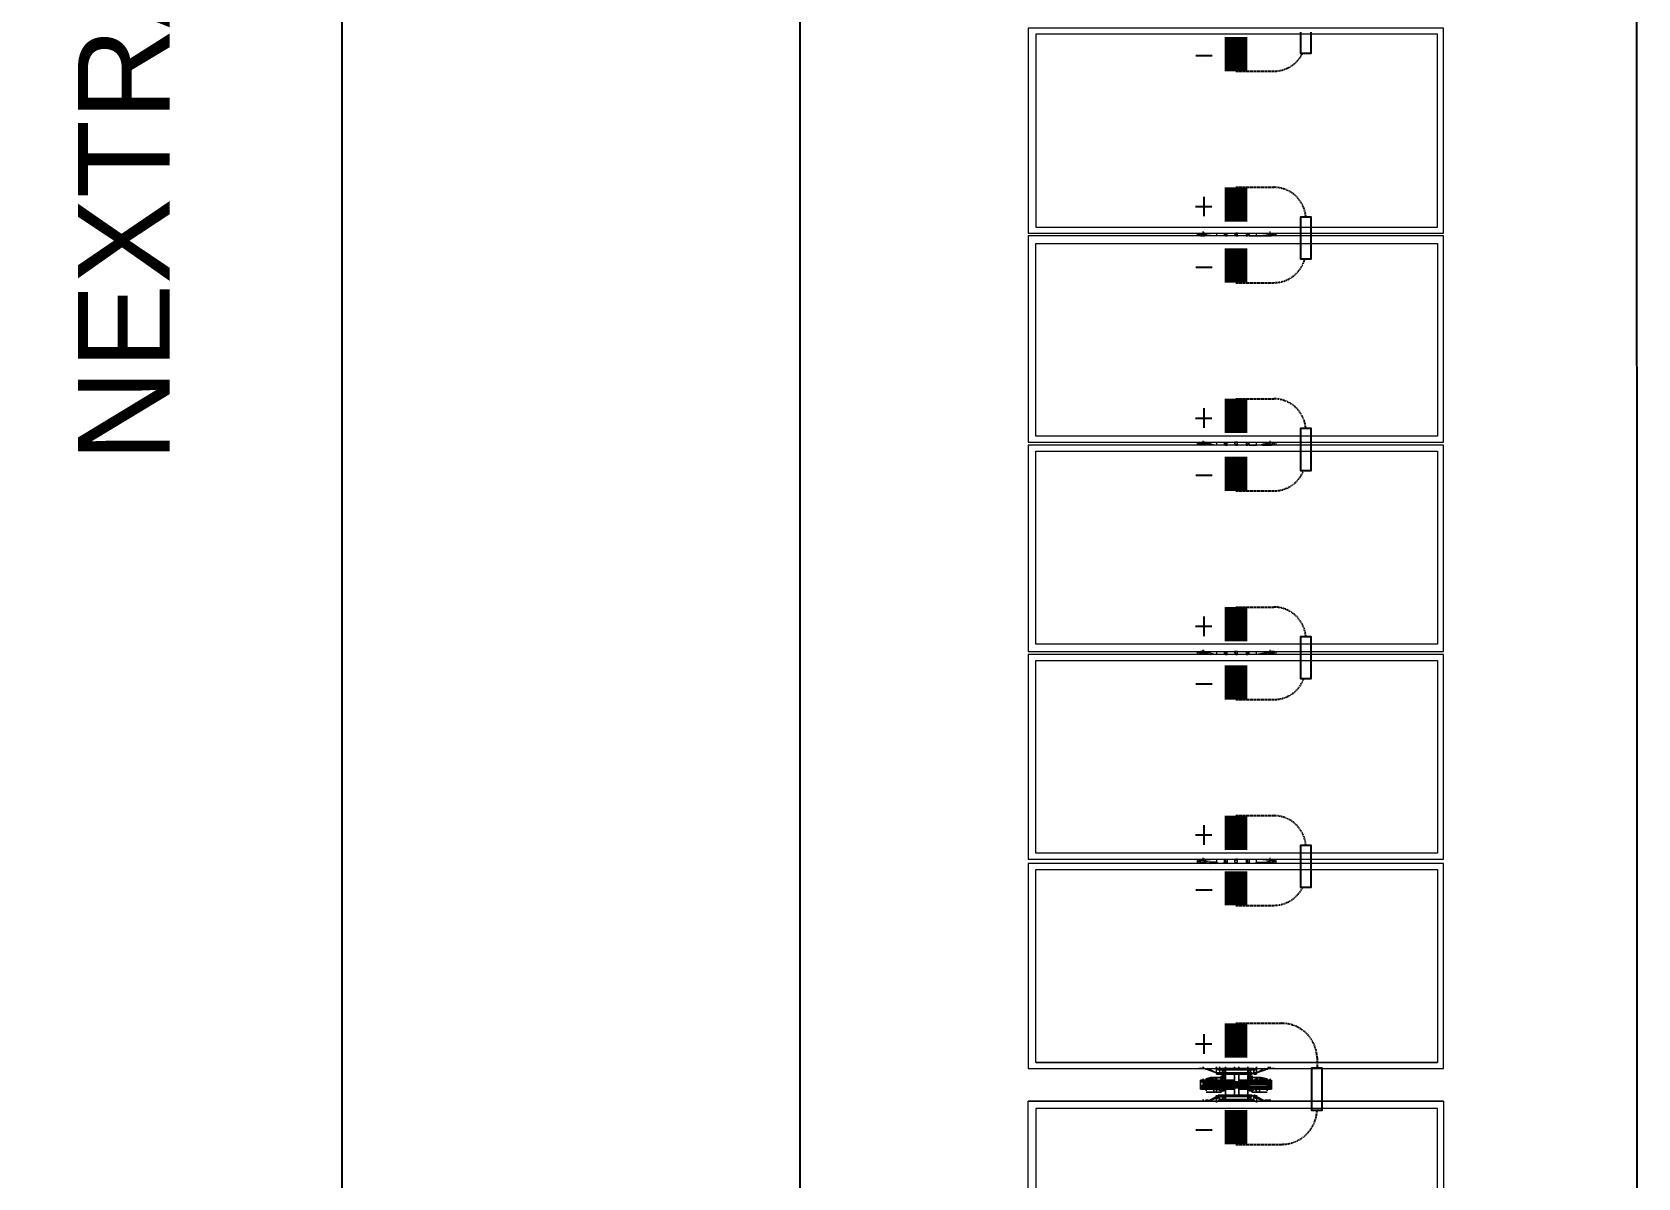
# Model space of a CAD drawing. Header units: feet. Extents: x -13743 to 68376, y -48 to 67763.
# Drawn here: x 2210.7 to 2560.8, y 64699.9 to 64949.6 of the extents above; entities that cross this region are included whole.
import ezdxf
from ezdxf.lldxf.tags import DXFTag

# ---------------------------------------------------------------- set-up
doc = ezdxf.new("R2010")
doc.units = ezdxf.units.FT
doc.header["$MEASUREMENT"] = 0
doc.linetypes.add('HIDDEN', pattern=[0.375, 0.25, -0.125])
for name, color, linetype in [('E-DC HARNESS-POS', 10, 'DC HARNESS CABLE'), ('E-HARN-COMP', 8, 'Continuous'), ('E-TRNK-CABL-NEG', 6, 'HIDDEN'), ('E-TRUNK-CABLE-POS', 6, 'HIDDEN'), ('G-ANNO-TEXT', 1, 'Continuous'), ('Polarity-Text', 7, 'Continuous')]:
    doc.layers.add(name, color=color, linetype=linetype)
doc.styles.add('NEI-A', font='arial.ttf')
doc.styles.get("Standard").update_dxf_attribs({"font": 'arial.ttf'})
tags = doc.linetypes.add('DC HARNESS CABLE', pattern='A,0.5,-0.2,["DH",Standard,S=0.1,R=0,X=-0.1,Y=-0.05],-0.2', length=0.9).pattern_tags.tags
tags[6] = DXFTag(74, 10)

# ---------------------------------------------------------------- blocks, each defined once
blk = doc.blocks.new('A$Cc93f9aa1')
at = {"lineweight": 5}
for points in [[(4.0732, 0), (3.8415, 0), (3.8415, 0.4666), (4.0732, 0.4666)], [(4.0648, 0.0067), (4.0648, 0.4583), (3.8482, 0.4583), (3.8482, 0.0067)], [(4.1098, 0), (4.3398, 0), (4.3398, 0.4666), (4.1098, 0.4666)], [(4.1165, 0.4583), (4.3332, 0.4583), (4.3332, 0.0067), (4.1165, 0.0067)], [(4.5748, 0.4666), (4.3448, 0.4666), (4.3448, 0), (4.5748, 0)], [(4.3515, 0.4583), (4.5681, 0.4583), (4.5681, 0.0067), (4.3515, 0.0067)], [(4.8098, 0.4666), (4.5781, 0.4666), (4.5781, 0), (4.8098, 0)], [(4.5865, 0.4583), (4.8031, 0.4583), (4.8031, 0.0067), (4.5865, 0.0067)], [(4.8131, 0), (5.0448, 0), (5.0448, 0.4666), (4.8131, 0.4666)], [(4.8198, 0.4583), (5.0365, 0.4583), (5.0365, 0.0067), (4.8198, 0.0067)], [(5.0481, 0), (5.2781, 0), (5.2781, 0.4666), (5.0481, 0.4666)], [(5.2715, 0.0067), (5.2715, 0.4583), (5.0548, 0.4583), (5.0548, 0.0067)], [(4.0732, 0.2667), (4.0732, 0.27), (4.0732, 0.275), (4.0732, 0.27)], [(4.0948, 0.2683), (4.0965, 0.2683), (4.0948, 0.2683), (4.0932, 0.2683), (4.0932, 0.27), (4.0948, 0.27), (4.0965, 0.27), (4.0948, 0.27), (4.0948, 0.2683), (4.0932, 0.2683), (4.0915, 0.2683), (4.0898, 0.2683), (4.0898, 0.27), (4.0882, 0.27), (4.0865, 0.27), (4.0882, 0.27), (4.0898, 0.27), (4.0898, 0.2683), (4.0915, 0.2683), (4.0915, 0.2667), (4.0915, 0.2467), (4.0898, 0.2467), (4.0898, 0.2183), (4.0882, 0.2183), (4.0882, 0.2467), (4.0882, 0.2183), (4.0898, 0.2183), (4.0898, 0.2467), (4.0915, 0.2467), (4.0915, 0.2667), (4.0898, 0.2667), (4.0915, 0.2667), (4.0915, 0.2683), (4.0898, 0.2683), (4.0882, 0.2683), (4.0882, 0.27), (4.0865, 0.27), (4.0865, 0.2733), (4.0865, 0.2717), (4.0882, 0.27), (4.0865, 0.27), (4.0882, 0.27), (4.0898, 0.27), (4.0915, 0.27), (4.0898, 0.27), (4.0882, 0.27), (4.0865, 0.2717), (4.0882, 0.2717), (4.0865, 0.2717), (4.0882, 0.2717), (4.0898, 0.2717), (4.0915, 0.2717), (4.0898, 0.2717), (4.0882, 0.2717), (4.0865, 0.2717), (4.0865, 0.2733), (4.0865, 0.27), (4.0882, 0.27), (4.0882, 0.2683), (4.0898, 0.2683), (4.0915, 0.2683), (4.0932, 0.2683), (4.0948, 0.2683), (4.0948, 0.27), (4.0932, 0.27), (4.0948, 0.2717), (4.0965, 0.2717), (4.0948, 0.2717), (4.0948, 0.2733), (4.0965, 0.2733), (4.0948, 0.2733), (4.0948, 0.2717), (4.0932, 0.27), (4.0948, 0.27), (4.0932, 0.27), (4.0915, 0.27), (4.0898, 0.27), (4.0915, 0.27), (4.0932, 0.27), (4.0948, 0.27), (4.0965, 0.27), (4.0965, 0.2733), (4.0948, 0.2733), (4.0898, 0.2733), (4.0865, 0.2733), (4.0882, 0.2733), (4.0865, 0.2733), (4.0898, 0.2733), (4.0948, 0.2733), (4.0965, 0.2733), (4.0965, 0.27), (4.0982, 0.27), (4.0965, 0.27), (4.0948, 0.27), (4.0932, 0.27), (4.0948, 0.27), (4.0965, 0.27), (4.0965, 0.2617), (4.0948, 0.2617), (4.0965, 0.2617), (4.0965, 0.2383), (4.0948, 0.2383), (4.0965, 0.2383), (4.0965, 0.2367), (4.0948, 0.235), (4.0965, 0.235), (4.0948, 0.235), (4.1032, 0.235), (4.1048, 0.235), (4.1032, 0.235), (4.1032, 0.23), (4.1032, 0.235), (4.0948, 0.235), (4.0965, 0.235), (4.0948, 0.235), (4.0965, 0.2367), (4.0965, 0.2383), (4.0965, 0.2617), (4.0965, 0.27), (4.0948, 0.27), (4.0965, 0.27), (4.0948, 0.27), (4.0932, 0.27), (4.0932, 0.2683)], [(4.0965, 0.2717), (4.0948, 0.2717)], [(4.1098, 0.27), (4.1098, 0.2683), (4.1082, 0.2667), (4.1098, 0.2683), (4.1098, 0.27), (4.1098, 0.275)], [(4.5781, 0.2733), (4.5765, 0.2733), (4.5765, 0.275), (4.5781, 0.275)], [(4.0748, 0.2517), (4.0748, 0.25), (4.0732, 0.25), (4.0732, 0.2517), (4.0748, 0.2517), (4.0732, 0.2533), (4.0732, 0.255), (4.0765, 0.255), (4.0782, 0.255), (4.0732, 0.265), (4.0782, 0.255), (4.0765, 0.255), (4.0765, 0.2533), (4.0782, 0.2533), (4.0782, 0.2517)], [(4.0732, 0.2517), (4.0732, 0.25), (4.0748, 0.25), (4.0748, 0.2517), (4.0782, 0.2517), (4.0782, 0.2533), (4.0765, 0.2533), (4.0765, 0.255), (4.0732, 0.255), (4.0732, 0.2533), (4.0748, 0.2517)], [(4.0782, 0.2517), (4.0798, 0.2517), (4.0798, 0.2533), (4.0782, 0.2533), (4.0782, 0.255), (4.0798, 0.255), (4.0782, 0.255), (4.0782, 0.2533), (4.0765, 0.2533), (4.0782, 0.2533), (4.0782, 0.255), (4.0782, 0.2533), (4.0798, 0.2533), (4.0798, 0.2517), (4.0782, 0.2517), (4.0798, 0.2517), (4.0798, 0.215), (4.0782, 0.215), (4.0798, 0.215), (4.0798, 0.2517)], [(4.0832, 0.2667), (4.0832, 0.2583), (4.0832, 0.2567), (4.0832, 0.255), (4.0865, 0.255), (4.0832, 0.255), (4.0832, 0.2567), (4.0832, 0.2583), (4.0865, 0.2583), (4.0865, 0.2667), (4.0865, 0.2583), (4.0865, 0.255), (4.0848, 0.25), (4.0832, 0.25), (4.0832, 0.2567), (4.0832, 0.25), (4.0848, 0.25), (4.0865, 0.255), (4.0865, 0.2583), (4.0832, 0.2583)], [(4.0832, 0.2667), (4.0832, 0.25)], [(4.0832, 0.2517), (4.0832, 0.25), (4.0832, 0.26), (4.0832, 0.25)], [(4.0865, 0.2667), (4.0848, 0.2667)], [(4.0865, 0.2383), (4.0882, 0.2383), (4.0865, 0.2383), (4.0865, 0.2617), (4.0865, 0.27), (4.0865, 0.2617)], [(4.0898, 0.2683), (4.0898, 0.2467), (4.0882, 0.2467), (4.0882, 0.2683)], [(4.0898, 0.2683), (4.0898, 0.2467), (4.0882, 0.2467), (4.0882, 0.2683)], [(4.0898, 0.2617), (4.0882, 0.2617)], [(4.0898, 0.2617), (4.0882, 0.2617)], [(4.0932, 0.2183), (4.0932, 0.2467), (4.0948, 0.2467), (4.0948, 0.2683), (4.0932, 0.2683), (4.0932, 0.2467), (4.0915, 0.2467), (4.0915, 0.2183), (4.0932, 0.2183), (4.0932, 0.1967), (4.0915, 0.1967), (4.0898, 0.1967), (4.0915, 0.1967), (4.0932, 0.1967), (4.0948, 0.1967), (4.0932, 0.1967), (4.0948, 0.1967), (4.0932, 0.1967), (4.0932, 0.2183), (4.0915, 0.2183), (4.0915, 0.2467), (4.0932, 0.2467), (4.0932, 0.2683), (4.0948, 0.2683), (4.0948, 0.2467), (4.0932, 0.2467), (4.0932, 0.2183), (4.0948, 0.2183), (4.0948, 0.2467), (4.0948, 0.2183)], [(4.0948, 0.2667), (4.0932, 0.2667)], [(4.0965, 0.2617), (4.0948, 0.2617)], [(4.0965, 0.255), (4.0965, 0.2583), (4.0982, 0.2583), (4.0982, 0.2667), (4.0965, 0.2667), (4.0982, 0.2667), (4.0982, 0.2583), (4.0965, 0.2583), (4.0965, 0.2667), (4.0965, 0.2583), (4.0965, 0.255), (4.0982, 0.255), (4.0982, 0.2567), (4.0998, 0.2517), (4.0982, 0.2567), (4.0982, 0.255)], [(4.0965, 0.255), (4.0965, 0.25), (4.0965, 0.2483), (4.0982, 0.25), (4.0965, 0.2483), (4.0965, 0.25), (4.0982, 0.25), (4.0998, 0.2517), (4.0982, 0.25), (4.0965, 0.25)], [(4.0998, 0.25), (4.0998, 0.2617), (4.0982, 0.2667), (4.0998, 0.2617), (4.0998, 0.25), (4.0998, 0.2517)], [(4.0998, 0.25), (4.0998, 0.26), (4.0998, 0.25), (4.0982, 0.2483), (4.0998, 0.25), (4.1015, 0.25)], [(4.0998, 0.2567), (4.0998, 0.2583)], [(4.1048, 0.255), (4.1032, 0.255), (4.1048, 0.255), (4.1048, 0.2533), (4.1048, 0.255), (4.1032, 0.255)], [(4.1048, 0.215), (4.1032, 0.215), (4.1032, 0.2517), (4.1048, 0.2517), (4.1032, 0.2517), (4.1032, 0.255), (4.1032, 0.2517), (4.1048, 0.2517), (4.1032, 0.2517), (4.1032, 0.215)], [(4.1048, 0.2533), (4.1048, 0.255), (4.1082, 0.265), (4.1048, 0.255), (4.1098, 0.255), (4.1082, 0.2533), (4.1082, 0.2517), (4.1048, 0.2517), (4.1048, 0.2533), (4.1048, 0.255), (4.1098, 0.255), (4.1082, 0.2533), (4.1082, 0.2517), (4.1048, 0.2517)], [(4.0748, 0.215), (4.0748, 0.2133), (4.0748, 0.215), (4.0732, 0.215), (4.0732, 0.25), (4.0732, 0.215)], [(4.0748, 0.245), (4.0732, 0.245), (4.0748, 0.245), (4.0765, 0.245), (4.0782, 0.2467), (4.0782, 0.2483), (4.0765, 0.2483), (4.0748, 0.2483), (4.0748, 0.2467)], [(4.0748, 0.235), (4.0732, 0.235)], [(4.0748, 0.235), (4.0732, 0.235)], [(4.0765, 0.2483), (4.0748, 0.2467), (4.0765, 0.245), (4.0782, 0.2467)], [(4.0748, 0.2467), (4.0748, 0.2483), (4.0765, 0.2483), (4.0782, 0.2483), (4.0782, 0.2467), (4.0765, 0.245), (4.0748, 0.245)], [(4.0765, 0.2483), (4.0748, 0.2467), (4.0765, 0.245), (4.0782, 0.2467)], [(4.0765, 0.245), (4.0748, 0.245), (4.0748, 0.2467), (4.0748, 0.2483), (4.0765, 0.2483), (4.0782, 0.2483), (4.0782, 0.2467), (4.0782, 0.245), (4.0765, 0.245), (4.0782, 0.245), (4.0782, 0.2467), (4.0765, 0.2467), (4.0782, 0.2467), (4.0765, 0.2467), (4.0782, 0.2467), (4.0765, 0.2467), (4.0782, 0.2467), (4.0765, 0.2467), (4.0782, 0.2467), (4.0765, 0.2467), (4.0782, 0.2467), (4.0765, 0.2467), (4.0782, 0.2467), (4.0765, 0.2467), (4.0782, 0.2467), (4.0765, 0.2467), (4.0782, 0.2467), (4.0782, 0.2483), (4.0765, 0.2483), (4.0748, 0.2483), (4.0748, 0.2467), (4.0748, 0.245)], [(4.0782, 0.2467), (4.0765, 0.2467)], [(4.0798, 0.245), (4.0865, 0.245)], [(4.0798, 0.235), (4.0882, 0.235), (4.0865, 0.235), (4.0882, 0.235), (4.0798, 0.235), (4.0798, 0.23)], [(4.0848, 0.25), (4.0832, 0.25), (4.0848, 0.2483), (4.0832, 0.25), (4.0848, 0.2483)], [(4.0848, 0.2483), (4.0848, 0.2467), (4.0865, 0.2467), (4.0848, 0.2467), (4.0848, 0.2483), (4.0865, 0.2483), (4.0848, 0.2483), (4.0865, 0.2483)], [(4.0865, 0.2383), (4.0865, 0.2367), (4.0865, 0.235), (4.0882, 0.235), (4.0865, 0.235), (4.0865, 0.2383), (4.0865, 0.2367), (4.0882, 0.2367), (4.0865, 0.2367), (4.0865, 0.235), (4.0882, 0.235), (4.0865, 0.235)], [(4.0965, 0.2367), (4.0965, 0.235), (4.0982, 0.235), (4.0965, 0.235), (4.0965, 0.2367), (4.0948, 0.2367), (4.0965, 0.2367), (4.0965, 0.2383), (4.0965, 0.2367), (4.0948, 0.2367)], [(4.0998, 0.25), (4.0982, 0.2483), (4.0965, 0.2483), (4.1032, 0.2483), (4.0965, 0.2483), (4.0982, 0.2483), (4.0998, 0.2483), (4.0982, 0.2483)], [(4.0965, 0.2483), (4.0982, 0.2483)], [(4.1032, 0.2467), (4.0982, 0.2467), (4.0965, 0.245), (4.1032, 0.245), (4.0965, 0.245), (4.0982, 0.2467)], [(4.1065, 0.2483), (4.1048, 0.2467), (4.1065, 0.245), (4.1082, 0.2467)], [(4.1048, 0.2467), (4.1048, 0.2483), (4.1065, 0.2483), (4.1082, 0.2483), (4.1082, 0.2467), (4.1065, 0.245), (4.1048, 0.245), (4.1048, 0.2467), (4.1048, 0.2483), (4.1048, 0.2467), (4.1048, 0.245), (4.1065, 0.245), (4.1082, 0.2467), (4.1082, 0.2483), (4.1065, 0.2483), (4.1048, 0.2483)], [(4.1065, 0.2483), (4.1048, 0.2467), (4.1065, 0.245), (4.1082, 0.2467)], [(4.1115, 0.2517), (4.1098, 0.2517), (4.1098, 0.25), (4.1098, 0.2517), (4.1082, 0.2517), (4.1098, 0.2517)], [(4.1082, 0.25), (4.1082, 0.2517), (4.1082, 0.25), (4.1098, 0.25), (4.1098, 0.215), (4.1082, 0.215), (4.1098, 0.215), (4.1098, 0.25)], [(4.1115, 0.245), (4.1098, 0.245)], [(4.1115, 0.235), (4.1098, 0.235)], [(4.1115, 0.235), (4.1098, 0.235)], [(4.3432, 0.235), (4.3415, 0.235), (4.3415, 0.2317), (4.3448, 0.2317), (4.3448, 0.2333), (4.3432, 0.2333)], [(4.5781, 0.235), (4.5765, 0.235), (4.5765, 0.2333), (4.5748, 0.2333), (4.5748, 0.2317), (4.5765, 0.2317), (4.5781, 0.2317), (4.5781, 0.2333)], [(4.8115, 0.235), (4.8115, 0.2333), (4.8098, 0.2333), (4.8098, 0.2317), (4.8115, 0.2317), (4.8131, 0.2317), (4.8131, 0.2333), (4.8131, 0.235)], [(5.0465, 0.235), (5.0465, 0.2333), (5.0448, 0.2333), (5.0448, 0.2317), (5.0465, 0.2317), (5.0481, 0.2317), (5.0481, 0.2333), (5.0465, 0.2333)], [(4.0748, 0.23), (4.0732, 0.23)], [(4.0748, 0.23), (4.0732, 0.23)], [(4.0748, 0.2167), (4.0765, 0.2167), (4.0782, 0.2183), (4.0782, 0.22), (4.0765, 0.22), (4.0748, 0.22), (4.0732, 0.22), (4.0748, 0.22), (4.0748, 0.2183), (4.0748, 0.22), (4.0748, 0.2183), (4.0748, 0.2167), (4.0765, 0.2167)], [(4.0765, 0.22), (4.0748, 0.2183), (4.0765, 0.2167), (4.0782, 0.2183)], [(4.0765, 0.22), (4.0748, 0.2183), (4.0765, 0.2167), (4.0782, 0.2183)], [(4.0765, 0.22), (4.0748, 0.22), (4.0765, 0.22), (4.0782, 0.22), (4.0782, 0.2183), (4.0782, 0.2167), (4.0765, 0.2167), (4.0782, 0.2167), (4.0782, 0.2183), (4.0765, 0.2183), (4.0782, 0.2183), (4.0765, 0.2183), (4.0782, 0.2183), (4.0765, 0.2183), (4.0782, 0.2183), (4.0765, 0.2183), (4.0782, 0.2183), (4.0765, 0.2183), (4.0782, 0.2183), (4.0765, 0.2183), (4.0782, 0.2183), (4.0765, 0.2183), (4.0782, 0.2183), (4.0765, 0.2183), (4.0782, 0.2183), (4.0782, 0.22), (4.0765, 0.22), (4.0748, 0.22), (4.0748, 0.2183), (4.0748, 0.2167), (4.0748, 0.2183), (4.0748, 0.2167), (4.0765, 0.2167), (4.0782, 0.2183), (4.0782, 0.22)], [(4.0782, 0.2183), (4.0765, 0.2183)], [(4.0882, 0.23), (4.0798, 0.23), (4.0882, 0.23), (4.0865, 0.23), (4.0882, 0.23), (4.0865, 0.23)], [(4.0865, 0.22), (4.0798, 0.22)], [(4.0832, 0.2133), (4.0832, 0.2083), (4.0832, 0.2133), (4.0832, 0.215), (4.0848, 0.215), (4.0848, 0.2167), (4.0832, 0.215), (4.0832, 0.2133), (4.0832, 0.215), (4.0848, 0.215), (4.0865, 0.2117), (4.0848, 0.21), (4.0832, 0.21), (4.0832, 0.2083), (4.0832, 0.2067), (4.0832, 0.2083), (4.0832, 0.21), (4.0848, 0.21), (4.0865, 0.2117), (4.0848, 0.215), (4.0848, 0.2167), (4.0832, 0.215), (4.0848, 0.2167), (4.0832, 0.215), (4.0832, 0.205), (4.0832, 0.215)], [(4.0865, 0.2167), (4.0848, 0.2167), (4.0832, 0.215), (4.0832, 0.205), (4.0832, 0.215), (4.0848, 0.2167), (4.0865, 0.2167), (4.0848, 0.2167), (4.0865, 0.2167), (4.0848, 0.2167), (4.0865, 0.2167), (4.0848, 0.2167)], [(4.0865, 0.2183), (4.0848, 0.2183), (4.0848, 0.2167), (4.0848, 0.2183)], [(4.0865, 0.23), (4.0882, 0.23), (4.0865, 0.23), (4.0865, 0.2267), (4.0865, 0.23), (4.0865, 0.2267)], [(4.0865, 0.2267), (4.0865, 0.2033), (4.0865, 0.195), (4.0865, 0.2033), (4.0865, 0.2267), (4.0882, 0.2267)], [(4.0932, 0.195), (4.0932, 0.1967), (4.0948, 0.1967), (4.0948, 0.2183), (4.0948, 0.1967), (4.0932, 0.1967), (4.0932, 0.195), (4.0948, 0.195)], [(4.1048, 0.23), (4.1032, 0.23), (4.0948, 0.23), (4.0965, 0.23), (4.0948, 0.23), (4.0965, 0.23), (4.0965, 0.2267), (4.0965, 0.2283), (4.0948, 0.23), (4.1032, 0.23)], [(4.0965, 0.2267), (4.0965, 0.23), (4.0948, 0.23), (4.0965, 0.2283)], [(4.0965, 0.23), (4.0948, 0.23)], [(4.0965, 0.2267), (4.0948, 0.2267), (4.0965, 0.2267), (4.0965, 0.2033), (4.0948, 0.2033), (4.0965, 0.2033)], [(4.0982, 0.23), (4.0965, 0.23)], [(4.0982, 0.2183), (4.1032, 0.2183), (4.0982, 0.2183), (4.0965, 0.22), (4.1032, 0.22), (4.0965, 0.22)], [(4.0965, 0.215), (4.0965, 0.2167), (4.1032, 0.2167), (4.0965, 0.2167)], [(4.0965, 0.2167), (4.0982, 0.215), (4.0965, 0.2167), (4.0982, 0.2167)], [(4.0998, 0.2167), (4.0982, 0.2167), (4.0998, 0.215), (4.0982, 0.2167), (4.0965, 0.2167), (4.0982, 0.2167)], [(4.0982, 0.2167), (4.0998, 0.215)], [(4.1048, 0.22), (4.1048, 0.2183), (4.1048, 0.2167), (4.1065, 0.2167), (4.1082, 0.2183), (4.1082, 0.22), (4.1065, 0.22)], [(4.1065, 0.22), (4.1048, 0.2183), (4.1065, 0.2167), (4.1082, 0.2183)], [(4.1048, 0.22), (4.1048, 0.2183), (4.1048, 0.2167), (4.1048, 0.2183), (4.1048, 0.22), (4.1065, 0.22)], [(4.1065, 0.22), (4.1048, 0.2183), (4.1065, 0.2167), (4.1082, 0.2183)], [(4.1082, 0.22), (4.1082, 0.2183), (4.1082, 0.22), (4.1065, 0.22)], [(4.1082, 0.2183), (4.1065, 0.2183)], [(4.1082, 0.2183), (4.1065, 0.2183)], [(4.1115, 0.23), (4.1098, 0.23)], [(4.1115, 0.23), (4.1098, 0.23)], [(4.1115, 0.22), (4.1098, 0.22)], [(4.0732, 0.215), (4.0732, 0.2133)], [(4.0765, 0.2117), (4.0765, 0.21), (4.0782, 0.21), (4.0732, 0.2), (4.0782, 0.21), (4.0765, 0.21), (4.0732, 0.21), (4.0732, 0.2117), (4.0748, 0.2133), (4.0782, 0.2133), (4.0765, 0.2117), (4.0765, 0.21), (4.0732, 0.21), (4.0732, 0.2117), (4.0748, 0.2133), (4.0782, 0.2133)], [(4.0798, 0.21), (4.0782, 0.21), (4.0782, 0.2117), (4.0765, 0.2117), (4.0782, 0.2117), (4.0782, 0.21)], [(4.0782, 0.2133), (4.0798, 0.2133), (4.0798, 0.2117), (4.0782, 0.2117), (4.0782, 0.21), (4.0782, 0.2117), (4.0798, 0.2117), (4.0798, 0.2133)], [(4.0832, 0.1983), (4.0832, 0.205), (4.0832, 0.1983), (4.0832, 0.2067), (4.0865, 0.2067), (4.0865, 0.1983), (4.0848, 0.1983), (4.0865, 0.1983), (4.0865, 0.2067), (4.0832, 0.2067)], [(4.0865, 0.21), (4.0865, 0.2067)], [(4.0898, 0.2033), (4.0882, 0.2033)], [(4.0898, 0.2033), (4.0882, 0.2033)], [(4.0948, 0.195), (4.0948, 0.1967), (4.0948, 0.195), (4.0965, 0.195), (4.0965, 0.1933), (4.0948, 0.1933), (4.0965, 0.1933), (4.0948, 0.1933), (4.0948, 0.195), (4.0965, 0.195), (4.0965, 0.2033), (4.0965, 0.195), (4.0982, 0.195), (4.0965, 0.195), (4.0965, 0.1933), (4.0948, 0.1933), (4.0932, 0.195), (4.0915, 0.195), (4.0932, 0.195), (4.0948, 0.195), (4.0932, 0.195)], [(4.0965, 0.2033), (4.0948, 0.2033)], [(4.0982, 0.1983), (4.0965, 0.1983), (4.0982, 0.1983), (4.0998, 0.205), (4.0998, 0.215), (4.0998, 0.2133), (4.0998, 0.215), (4.0998, 0.205)], [(4.0982, 0.2083), (4.0998, 0.2133), (4.0998, 0.215), (4.0965, 0.215), (4.0965, 0.2117), (4.0965, 0.21), (4.0982, 0.21)], [(4.0982, 0.2083), (4.0998, 0.2133), (4.0998, 0.215), (4.0965, 0.215), (4.0965, 0.2117), (4.0965, 0.21), (4.0982, 0.21)], [(4.0965, 0.2067), (4.0965, 0.21)], [(4.0982, 0.1983), (4.0965, 0.1983), (4.0965, 0.2067), (4.0982, 0.2067)], [(4.0982, 0.1983), (4.0965, 0.1983), (4.0965, 0.2067), (4.0982, 0.2067)], [(4.0998, 0.215), (4.0998, 0.205), (4.0998, 0.215), (4.1015, 0.215)], [(4.0998, 0.2067), (4.0998, 0.2083)], [(4.1048, 0.2133), (4.1032, 0.2133), (4.1032, 0.21), (4.1048, 0.21), (4.1048, 0.2117), (4.1048, 0.2133), (4.1048, 0.2117), (4.1048, 0.21), (4.1032, 0.21), (4.1032, 0.2133), (4.1048, 0.2133), (4.1082, 0.2133), (4.1082, 0.215), (4.1082, 0.2133)], [(4.1032, 0.21), (4.1048, 0.21), (4.1048, 0.2117), (4.1048, 0.21)], [(4.1048, 0.21), (4.1098, 0.21), (4.1082, 0.2117), (4.1082, 0.2133), (4.1098, 0.2133), (4.1098, 0.215), (4.1098, 0.2133), (4.1082, 0.2133), (4.1082, 0.2117), (4.1098, 0.21), (4.1048, 0.21), (4.1082, 0.2)], [(4.0732, 0.1967), (4.0732, 0.1983)], [(4.0732, 0.19), (4.0732, 0.195)], [(4.0882, 0.1983), (4.0865, 0.1983)], [(4.0932, 0.1933), (4.0882, 0.1933), (4.0865, 0.1933), (4.0882, 0.1933), (4.0865, 0.1933), (4.0865, 0.195), (4.0882, 0.195), (4.0882, 0.1967), (4.0882, 0.195), (4.0865, 0.195), (4.0865, 0.1933), (4.0882, 0.1933)], [(4.0915, 0.1983), (4.0915, 0.1967), (4.0898, 0.1967), (4.0915, 0.1967)], [(4.0948, 0.1983), (4.0932, 0.1983)], [(4.0965, 0.195), (4.0948, 0.195), (4.0948, 0.1933), (4.0965, 0.1933), (4.0948, 0.1933), (4.0932, 0.195), (4.0948, 0.195), (4.0932, 0.195), (4.0948, 0.195), (4.0948, 0.1967)], [(4.1082, 0.1983), (4.1098, 0.1983), (4.1098, 0.1967), (4.1098, 0.1983)], [(4.1098, 0.19), (4.1098, 0.195)]]:
    blk.add_lwpolyline(points, close=True, dxfattribs=at)
for points in [[(4.0648, 0.0067), (4.0648, 0.4583)], [(4.0732, 0), (4.0732, 0.4666)], [(4.1098, 0.4666), (4.1098, 0)], [(4.1165, 0.4583), (4.1165, 0.0067)], [(4.3448, 0.2767), (4.3398, 0.2767)], [(4.3398, 0.255), (4.3415, 0.255), (4.3415, 0.2633), (4.3432, 0.2733)], [(4.3432, 0.27), (4.3432, 0.2733), (4.3432, 0.275), (4.3432, 0.2733), (4.3415, 0.2733), (4.3415, 0.2717), (4.3415, 0.27), (4.3415, 0.2683)], [(4.5781, 0.2767), (4.5748, 0.2767)], [(4.5765, 0.255), (4.5748, 0.255), (4.5748, 0.2567), (4.5765, 0.2633), (4.5765, 0.2733), (4.5765, 0.27), (4.5748, 0.2683)], [(4.5781, 0.27), (4.5781, 0.2733)], [(4.8131, 0.2767), (4.8098, 0.2767)], [(4.8098, 0.2683), (4.8098, 0.27), (4.8098, 0.2717), (4.8115, 0.2717), (4.8115, 0.275), (4.8131, 0.275)], [(4.8115, 0.255), (4.8098, 0.255), (4.8098, 0.2567), (4.8115, 0.2633), (4.8115, 0.2733)], [(4.8115, 0.27), (4.8115, 0.2733), (4.8115, 0.275)], [(5.0481, 0.2767), (5.0448, 0.2767)], [(5.0481, 0.275), (5.0465, 0.275), (5.0465, 0.2733), (5.0448, 0.2733), (5.0448, 0.27), (5.0448, 0.2683)], [(5.0465, 0.255), (5.0448, 0.255), (5.0448, 0.2633), (5.0465, 0.2733)], [(5.0465, 0.27), (5.0465, 0.2733), (5.0465, 0.275)], [(4.0732, 0.2667), (4.0732, 0.2667)], [(4.0732, 0.2667), (4.0732, 0.2667)], [(4.0832, 0.26), (4.0832, 0.26)], [(4.0832, 0.26), (4.0832, 0.26)], [(4.0882, 0.27), (4.0898, 0.27), (4.0882, 0.27)], [(4.0882, 0.27), (4.0898, 0.27), (4.0882, 0.27)], [(4.0948, 0.27), (4.0948, 0.27)], [(4.0948, 0.27), (4.0948, 0.27)], [(4.0982, 0.26), (4.0982, 0.26)], [(4.0982, 0.26), (4.0982, 0.26)], [(4.1098, 0.2667), (4.1098, 0.2667)], [(4.1098, 0.2667), (4.1098, 0.2667)], [(4.3448, 0.2467), (4.3415, 0.2467), (4.3398, 0.2467), (4.3398, 0.2533), (4.3415, 0.255)], [(4.5765, 0.2467), (4.5748, 0.2467), (4.5748, 0.255)], [(4.8115, 0.2467), (4.8098, 0.2467), (4.8098, 0.255)], [(5.0465, 0.2467), (5.0448, 0.2467), (5.0448, 0.255)], [(4.0748, 0.2483), (4.0748, 0.2483)], [(4.0748, 0.2483), (4.0748, 0.2483)], [(4.0748, 0.2467), (4.0748, 0.2467)], [(4.0748, 0.2467), (4.0748, 0.2467)], [(4.0748, 0.245), (4.0748, 0.245)], [(4.0748, 0.245), (4.0748, 0.245)], [(4.0765, 0.2483), (4.0765, 0.2483)], [(4.0765, 0.2483), (4.0765, 0.2483)], [(4.0765, 0.245), (4.0782, 0.245)], [(4.0765, 0.245), (4.0765, 0.245)], [(4.0765, 0.245), (4.0782, 0.245)], [(4.0765, 0.245), (4.0765, 0.245)], [(4.0782, 0.2517), (4.0782, 0.2517)], [(4.0782, 0.2517), (4.0782, 0.2517)], [(4.0782, 0.2483), (4.0782, 0.2483)], [(4.0782, 0.2483), (4.0782, 0.2483)], [(4.0782, 0.2467), (4.0782, 0.2467)], [(4.0782, 0.2467), (4.0782, 0.2467)], [(4.0782, 0.245), (4.0782, 0.245)], [(4.0782, 0.245), (4.0782, 0.245)], [(4.0798, 0.2517), (4.0798, 0.2517)], [(4.0798, 0.2517), (4.0798, 0.2517)], [(4.0832, 0.25), (4.0848, 0.2483)], [(4.0832, 0.25), (4.0848, 0.2483)], [(4.0832, 0.25), (4.0848, 0.2483)], [(4.0832, 0.25), (4.0848, 0.25)], [(4.0848, 0.2483), (4.0848, 0.25)], [(4.0865, 0.2483), (4.0848, 0.2483)], [(4.0865, 0.2483), (4.0848, 0.2483)], [(4.0848, 0.2483), (4.0865, 0.2483)], [(4.0848, 0.2483), (4.0865, 0.2483)], [(4.1032, 0.2517), (4.1032, 0.2517)], [(4.1032, 0.2517), (4.1032, 0.2517)], [(4.1048, 0.2483), (4.1065, 0.2483), (4.1082, 0.2483), (4.1082, 0.2467), (4.1082, 0.245), (4.1065, 0.245), (4.1048, 0.245), (4.1048, 0.2467), (4.1048, 0.245)], [(4.1048, 0.2483), (4.1048, 0.2483)], [(4.1048, 0.245), (4.1065, 0.245), (4.1082, 0.245), (4.1082, 0.2467), (4.1065, 0.2467), (4.1082, 0.2467), (4.1065, 0.2467), (4.1082, 0.2467), (4.1065, 0.2467), (4.1082, 0.2467), (4.1065, 0.2467), (4.1082, 0.2467), (4.1065, 0.2467), (4.1082, 0.2467), (4.1065, 0.2467), (4.1082, 0.2467), (4.1065, 0.2467), (4.1082, 0.2467), (4.1065, 0.2467), (4.1082, 0.2467), (4.1065, 0.2467), (4.1082, 0.2467), (4.1098, 0.2467), (4.1082, 0.2467), (4.1082, 0.2483), (4.1065, 0.2483), (4.1048, 0.2483)], [(4.1048, 0.2483), (4.1048, 0.2483)], [(4.1048, 0.2467), (4.1048, 0.2467)], [(4.1048, 0.2467), (4.1048, 0.2467)], [(4.1048, 0.245), (4.1048, 0.245)], [(4.1048, 0.245), (4.1048, 0.245)], [(4.1065, 0.2483), (4.1065, 0.2483)], [(4.1065, 0.2483), (4.1065, 0.2483)], [(4.1065, 0.245), (4.1065, 0.245)], [(4.1065, 0.245), (4.1065, 0.245)], [(4.1082, 0.2483), (4.1082, 0.2483)], [(4.1082, 0.2483), (4.1082, 0.2483)], [(4.1082, 0.2467), (4.1082, 0.2467)], [(4.1082, 0.2467), (4.1082, 0.2467)], [(4.1082, 0.245), (4.1082, 0.245)], [(4.1082, 0.245), (4.1082, 0.245)], [(4.3398, 0.2467), (4.3415, 0.2467)], [(4.3448, 0.245), (4.3415, 0.245), (4.3398, 0.245)], [(4.3448, 0.2433), (4.3415, 0.2433), (4.3398, 0.2433)], [(4.3415, 0.2433), (4.3415, 0.245)], [(4.5781, 0.2467), (4.5748, 0.2467)], [(4.5781, 0.245), (4.5748, 0.245), (4.5765, 0.245)], [(4.5748, 0.245), (4.5748, 0.2433), (4.5781, 0.2433)], [(4.8131, 0.2467), (4.8098, 0.2467)], [(4.8131, 0.245), (4.8098, 0.245), (4.8115, 0.245)], [(4.8098, 0.245), (4.8098, 0.2433), (4.8131, 0.2433)], [(5.0481, 0.2467), (5.0448, 0.2467)], [(5.0481, 0.245), (5.0448, 0.245), (5.0465, 0.245)], [(5.0448, 0.245), (5.0448, 0.2433), (5.0481, 0.2433)], [(4.0748, 0.22), (4.0748, 0.22)], [(4.0748, 0.22), (4.0748, 0.22)], [(4.0748, 0.2183), (4.0748, 0.2183)], [(4.0748, 0.2183), (4.0748, 0.2183)], [(4.0748, 0.2167), (4.0748, 0.2167)], [(4.0748, 0.2167), (4.0748, 0.2167)], [(4.0765, 0.22), (4.0765, 0.22)], [(4.0765, 0.22), (4.0765, 0.22)], [(4.0765, 0.2167), (4.0765, 0.2167)], [(4.0765, 0.2167), (4.0765, 0.2167)], [(4.0782, 0.22), (4.0782, 0.22)], [(4.0782, 0.22), (4.0782, 0.22)], [(4.0782, 0.2183), (4.0782, 0.2183)], [(4.0782, 0.2183), (4.0782, 0.2183)], [(4.0782, 0.2167), (4.0782, 0.2167)], [(4.0782, 0.2167), (4.0782, 0.2167)], [(4.0865, 0.23), (4.0882, 0.23)], [(4.0865, 0.23), (4.0882, 0.23)], [(4.0865, 0.23), (4.0882, 0.23)], [(4.0865, 0.23), (4.0882, 0.23)], [(4.0898, 0.2183), (4.0898, 0.1967), (4.0882, 0.1967), (4.0882, 0.2183)], [(4.0898, 0.2183), (4.0898, 0.1967), (4.0882, 0.1967), (4.0882, 0.2183)], [(4.0915, 0.2183), (4.0898, 0.2183)], [(4.0915, 0.2183), (4.0898, 0.2183)], [(4.0915, 0.1983), (4.0915, 0.2183)], [(4.0915, 0.1983), (4.0915, 0.2183)], [(4.0965, 0.23), (4.0982, 0.23)], [(4.0965, 0.23), (4.0982, 0.23)], [(4.1048, 0.2183), (4.1048, 0.22)], [(4.1065, 0.22), (4.1048, 0.22)], [(4.1048, 0.22), (4.1048, 0.22)], [(4.1048, 0.22), (4.1048, 0.22)], [(4.1048, 0.2167), (4.1048, 0.2183)], [(4.1048, 0.2183), (4.1048, 0.2183)], [(4.1048, 0.2183), (4.1048, 0.2183)], [(4.1048, 0.2167), (4.1065, 0.2167)], [(4.1048, 0.2167), (4.1048, 0.2167)], [(4.1048, 0.2167), (4.1065, 0.2167)], [(4.1048, 0.2167), (4.1065, 0.2167)], [(4.1048, 0.2167), (4.1048, 0.2167)], [(4.1082, 0.22), (4.1065, 0.22)], [(4.1065, 0.22), (4.1065, 0.22)], [(4.1065, 0.22), (4.1065, 0.22)], [(4.1065, 0.2183), (4.1082, 0.2183)], [(4.1065, 0.2183), (4.1082, 0.2183)], [(4.1065, 0.2183), (4.1082, 0.2183)], [(4.1065, 0.2183), (4.1082, 0.2183)], [(4.1065, 0.2183), (4.1082, 0.2183)], [(4.1065, 0.2183), (4.1082, 0.2183)], [(4.1065, 0.2183), (4.1082, 0.2183)], [(4.1065, 0.2183), (4.1082, 0.2183)], [(4.1065, 0.2183), (4.1082, 0.2183)], [(4.1065, 0.2183), (4.1082, 0.2183)], [(4.1065, 0.2183), (4.1082, 0.2183)], [(4.1065, 0.2183), (4.1082, 0.2183)], [(4.1065, 0.2183), (4.1082, 0.2183)], [(4.1065, 0.2167), (4.1082, 0.2183)], [(4.1065, 0.2183), (4.1082, 0.2183)], [(4.1065, 0.2167), (4.1082, 0.2167)], [(4.1065, 0.2167), (4.1065, 0.2167)], [(4.1065, 0.2167), (4.1082, 0.2167)], [(4.1065, 0.2167), (4.1065, 0.2167)], [(4.1082, 0.22), (4.1082, 0.22)], [(4.1082, 0.2183), (4.1082, 0.22)], [(4.1082, 0.22), (4.1082, 0.22)], [(4.1082, 0.2183), (4.1082, 0.2183)], [(4.1082, 0.2167), (4.1082, 0.2183)], [(4.1082, 0.2183), (4.1082, 0.2183)], [(4.1082, 0.2167), (4.1082, 0.2183)], [(4.1082, 0.2167), (4.1082, 0.2167)], [(4.1082, 0.2167), (4.1082, 0.2167)], [(4.3448, 0.2217), (4.3415, 0.2217), (4.3398, 0.2217)], [(4.3398, 0.22), (4.3415, 0.22), (4.3448, 0.22)], [(4.3415, 0.21), (4.3398, 0.2117), (4.3398, 0.2183), (4.3415, 0.2183), (4.3398, 0.2183)], [(4.3415, 0.22), (4.3415, 0.2217)], [(4.3448, 0.2183), (4.3415, 0.2183)], [(4.5781, 0.2217), (4.5748, 0.2217), (4.5748, 0.22)], [(4.5781, 0.22), (4.5748, 0.22), (4.5765, 0.22)], [(4.5781, 0.1917), (4.5765, 0.1917), (4.5765, 0.2), (4.5748, 0.21), (4.5748, 0.2183), (4.5765, 0.2183)], [(4.5748, 0.2183), (4.5781, 0.2183)], [(4.8131, 0.2217), (4.8098, 0.2217), (4.8098, 0.22)], [(4.8131, 0.22), (4.8098, 0.22), (4.8115, 0.22)], [(4.8115, 0.2183), (4.8098, 0.2183), (4.8098, 0.21), (4.8115, 0.2), (4.8115, 0.1917), (4.8131, 0.1917)], [(4.8098, 0.2183), (4.8131, 0.2183)], [(5.0481, 0.2217), (5.0448, 0.2217), (5.0448, 0.22)], [(5.0481, 0.22), (5.0448, 0.22), (5.0465, 0.22)], [(5.0465, 0.2183), (5.0448, 0.2183), (5.0448, 0.21), (5.0448, 0.2), (5.0465, 0.1933), (5.0465, 0.1917), (5.0481, 0.1917)], [(5.0448, 0.2183), (5.0481, 0.2183)], [(4.0732, 0.2133), (4.0748, 0.2133), (4.0732, 0.2133)], [(4.0732, 0.2133), (4.0748, 0.2133), (4.0732, 0.2133)], [(4.0782, 0.215), (4.0782, 0.215)], [(4.0782, 0.215), (4.0782, 0.215)], [(4.0798, 0.215), (4.0798, 0.215)], [(4.0798, 0.215), (4.0798, 0.215)], [(4.0832, 0.205), (4.0832, 0.205)], [(4.0832, 0.205), (4.0832, 0.205)], [(4.0982, 0.205), (4.0982, 0.205)], [(4.0982, 0.205), (4.0982, 0.205)], [(4.1032, 0.215), (4.1032, 0.215)], [(4.1032, 0.215), (4.1032, 0.215)], [(4.1048, 0.215), (4.1048, 0.215)], [(4.1048, 0.215), (4.1048, 0.215)], [(4.3398, 0.21), (4.3415, 0.21), (4.3415, 0.2), (4.3432, 0.1933), (4.3432, 0.1917), (4.3448, 0.1917)], [(4.0732, 0.1983), (4.0732, 0.1983)], [(4.0732, 0.1983), (4.0732, 0.1983)], [(4.0732, 0.195), (4.0732, 0.195)], [(4.0732, 0.195), (4.0732, 0.195)], [(4.0848, 0.1983), (4.0848, 0.1983)], [(4.0848, 0.1983), (4.0848, 0.1983)], [(4.0865, 0.195), (4.0882, 0.1967)], [(4.0865, 0.195), (4.0882, 0.1967)], [(4.0865, 0.1933), (4.0882, 0.195)], [(4.0865, 0.195), (4.0882, 0.195)], [(4.0865, 0.1933), (4.0882, 0.195)], [(4.0865, 0.195), (4.0882, 0.195)], [(4.0865, 0.1933), (4.0882, 0.1933)], [(4.0865, 0.1933), (4.0882, 0.1933)], [(4.0865, 0.1933), (4.0882, 0.1933)], [(4.0865, 0.1933), (4.0882, 0.1933)], [(4.0882, 0.195), (4.0882, 0.1967)], [(4.0882, 0.195), (4.0882, 0.1967)], [(4.0882, 0.195), (4.0898, 0.195)], [(4.0882, 0.195), (4.0898, 0.195)], [(4.0882, 0.195), (4.0898, 0.195)], [(4.0882, 0.195), (4.0898, 0.195)], [(4.0882, 0.195), (4.0882, 0.195)], [(4.0882, 0.1933), (4.0882, 0.195)], [(4.0882, 0.195), (4.0898, 0.195)], [(4.0882, 0.195), (4.0898, 0.195)], [(4.0882, 0.195), (4.0898, 0.195)], [(4.0882, 0.195), (4.0898, 0.195)], [(4.0882, 0.195), (4.0882, 0.195)], [(4.0882, 0.1933), (4.0882, 0.195)], [(4.0898, 0.1983), (4.0915, 0.1983)], [(4.0898, 0.1983), (4.0915, 0.1983)], [(4.0898, 0.1967), (4.0898, 0.195)], [(4.0898, 0.1967), (4.0898, 0.195)], [(4.0898, 0.195), (4.0915, 0.195)], [(4.0898, 0.195), (4.0915, 0.195)], [(4.0898, 0.195), (4.0915, 0.195)], [(4.0898, 0.195), (4.0915, 0.195)], [(4.0948, 0.1933), (4.0932, 0.1933)], [(4.0932, 0.1933), (4.0948, 0.1933)], [(4.0948, 0.1933), (4.0932, 0.1933)], [(4.0932, 0.1933), (4.0948, 0.1933)], [(4.0948, 0.1967), (4.0948, 0.195), (4.0965, 0.195)], [(4.0965, 0.195), (4.0948, 0.1967)], [(4.0982, 0.1983), (4.0982, 0.1983)], [(4.0982, 0.1983), (4.0982, 0.1983)], [(4.1098, 0.1983), (4.1098, 0.1983)], [(4.1098, 0.1983), (4.1098, 0.1983)], [(4.1098, 0.195), (4.1098, 0.195)], [(4.1098, 0.195), (4.1098, 0.195)], [(4.3448, 0.1883), (4.3398, 0.1883)], [(4.3415, 0.1967), (4.3415, 0.195), (4.3415, 0.1917), (4.3432, 0.1917), (4.3432, 0.19), (4.3448, 0.19)], [(4.3432, 0.195), (4.3432, 0.1917), (4.3432, 0.19)], [(4.5748, 0.1967), (4.5765, 0.195), (4.5765, 0.19), (4.5781, 0.19), (4.5781, 0.1917), (4.5781, 0.195)], [(4.5781, 0.1883), (4.5748, 0.1883)], [(4.8098, 0.1967), (4.8098, 0.195), (4.8098, 0.1933), (4.8115, 0.1933), (4.8115, 0.19), (4.8131, 0.19)], [(4.8131, 0.1883), (4.8098, 0.1883)], [(4.8115, 0.195), (4.8115, 0.1917), (4.8115, 0.19)], [(5.0448, 0.1967), (5.0448, 0.195), (5.0448, 0.1933), (5.0465, 0.1917), (5.0465, 0.19), (5.0465, 0.1917), (5.0465, 0.195)], [(5.0481, 0.1883), (5.0448, 0.1883)]]:
    blk.add_lwpolyline(points, dxfattribs=at)
at = {"color": 8, "lineweight": 5, "true_color": 0x808080}
for points in [[(4.0882, 0.2717), (4.0882, 0.2733)], [(4.0948, 0.2733), (4.0948, 0.2717)], [(4.0732, 0.255), (4.0715, 0.255), (4.0732, 0.255), (4.0732, 0.2567)], [(4.0748, 0.27), (4.0732, 0.27)], [(4.0748, 0.2667), (4.0732, 0.2667)], [(4.0732, 0.265), (4.0765, 0.255), (4.0732, 0.265), (4.0748, 0.265)], [(4.0865, 0.27), (4.0865, 0.2617)], [(4.0882, 0.235), (4.0882, 0.2383), (4.0882, 0.2617), (4.0882, 0.2383), (4.0882, 0.235), (4.0865, 0.235)], [(4.0882, 0.2583), (4.0865, 0.2583)], [(4.0882, 0.255), (4.0865, 0.255)], [(4.0898, 0.27), (4.0882, 0.27)], [(4.0898, 0.27), (4.0882, 0.27), (4.0898, 0.27), (4.0915, 0.27)], [(4.0965, 0.2617), (4.0965, 0.27), (4.0948, 0.27), (4.0965, 0.27), (4.0948, 0.27), (4.0932, 0.27), (4.0915, 0.27), (4.0898, 0.27), (4.0915, 0.27), (4.0932, 0.27), (4.0948, 0.27), (4.0965, 0.27), (4.0948, 0.27), (4.0965, 0.27)], [(4.0965, 0.235), (4.0948, 0.235), (4.0948, 0.2383), (4.0948, 0.2617), (4.0948, 0.2383), (4.0948, 0.235)], [(4.0982, 0.2583), (4.0965, 0.2583)], [(4.0982, 0.255), (4.0965, 0.255)], [(4.1048, 0.255), (4.1098, 0.265), (4.1082, 0.265), (4.1098, 0.265)], [(4.1098, 0.2667), (4.1082, 0.2667)], [(4.1115, 0.27), (4.1098, 0.27)], [(4.1115, 0.255), (4.1098, 0.255), (4.1098, 0.2567), (4.1098, 0.255)], [(4.5798, 0.27), (4.5781, 0.27)], [(5.0498, 0.27), (5.0481, 0.27)], [(4.0748, 0.2483), (4.0748, 0.25)], [(4.0748, 0.22), (4.0748, 0.245)], [(4.0782, 0.2517), (4.0782, 0.2483)], [(4.0782, 0.245), (4.0782, 0.22)], [(4.0865, 0.25), (4.0848, 0.25)], [(4.0898, 0.2367), (4.0882, 0.2367)], [(4.0898, 0.2367), (4.0882, 0.2367)], [(4.0965, 0.2367), (4.0948, 0.2367)], [(4.0965, 0.2367), (4.0948, 0.2367)], [(4.0982, 0.25), (4.0965, 0.25)], [(4.1048, 0.2483), (4.1048, 0.2517)], [(4.1048, 0.22), (4.1048, 0.245)], [(4.1082, 0.25), (4.1082, 0.2483)], [(4.1082, 0.245), (4.1082, 0.22)], [(4.0748, 0.215), (4.0748, 0.2167)], [(4.0782, 0.2167), (4.0782, 0.215)], [(4.0882, 0.23), (4.0882, 0.2267), (4.0882, 0.2033), (4.0882, 0.2267), (4.0882, 0.23), (4.0865, 0.23)], [(4.0898, 0.2283), (4.0882, 0.2283)], [(4.0898, 0.2283), (4.0882, 0.2283)], [(4.0965, 0.23), (4.0948, 0.23), (4.0948, 0.2033), (4.0948, 0.23)], [(4.0965, 0.2283), (4.0948, 0.2283)], [(4.0965, 0.2283), (4.0948, 0.2283)], [(4.1048, 0.215), (4.1048, 0.2167)], [(4.1082, 0.2167), (4.1082, 0.215)], [(4.0715, 0.21), (4.0732, 0.21), (4.0732, 0.2117), (4.0732, 0.21)], [(4.0765, 0.21), (4.0732, 0.2017)], [(4.0748, 0.2), (4.0732, 0.2)], [(4.0848, 0.215), (4.0865, 0.215)], [(4.0882, 0.2117), (4.0865, 0.2117)], [(4.0882, 0.2067), (4.0865, 0.2067)], [(4.0865, 0.2033), (4.0865, 0.195)], [(4.0965, 0.195), (4.0948, 0.195), (4.0965, 0.195), (4.0948, 0.195), (4.0932, 0.195), (4.0948, 0.195), (4.0965, 0.195), (4.0948, 0.195), (4.0965, 0.195), (4.0965, 0.2033)], [(4.0982, 0.215), (4.0965, 0.215)], [(4.0982, 0.2117), (4.0965, 0.2117)], [(4.0982, 0.2067), (4.0965, 0.2067)], [(4.1098, 0.2017), (4.1048, 0.21)], [(4.1098, 0.2), (4.1082, 0.2)], [(4.1098, 0.21), (4.1098, 0.2117), (4.1098, 0.21), (4.1115, 0.21)], [(4.0748, 0.1983), (4.0732, 0.1983)], [(4.0748, 0.1967), (4.0732, 0.1967)], [(4.0748, 0.195), (4.0732, 0.195)], [(4.0898, 0.195), (4.0882, 0.195), (4.0898, 0.195), (4.0882, 0.195), (4.0898, 0.195), (4.0915, 0.195)], [(4.0898, 0.195), (4.0882, 0.195)], [(4.0898, 0.1933), (4.0882, 0.1933)], [(4.0915, 0.1967), (4.0898, 0.1967), (4.0915, 0.1967), (4.0932, 0.1967)], [(4.0965, 0.1933), (4.0948, 0.1933)], [(4.1098, 0.1983), (4.1082, 0.1983)], [(4.1115, 0.1967), (4.1098, 0.1967)], [(4.1115, 0.195), (4.1098, 0.195)]]:
    blk.add_lwpolyline(points, close=True, dxfattribs=at)
for points in [[(4.0882, 0.2717), (4.0882, 0.2717)], [(4.0882, 0.2717), (4.0882, 0.2717)], [(4.0948, 0.2717), (4.0948, 0.2717)], [(4.0948, 0.2717), (4.0948, 0.2717)], [(4.3448, 0.2767), (4.3398, 0.2767)], [(4.3398, 0.2733), (4.3415, 0.2733), (4.3415, 0.275), (4.3432, 0.275)], [(4.3432, 0.2733), (4.3432, 0.2733)], [(4.3432, 0.2733), (4.3448, 0.2583)], [(4.5781, 0.2767), (4.5748, 0.2767)], [(4.5748, 0.2733), (4.5765, 0.275)], [(4.5781, 0.2733), (4.5781, 0.2733)], [(4.5781, 0.2733), (4.5781, 0.2583)], [(4.8131, 0.2767), (4.8098, 0.2767)], [(4.8098, 0.2733), (4.8098, 0.275), (4.8115, 0.275)], [(4.8115, 0.2733), (4.8115, 0.2733)], [(4.8115, 0.2733), (4.8131, 0.2583)], [(4.8131, 0.2717), (4.8131, 0.2717)], [(5.0481, 0.2767), (5.0448, 0.2767)], [(5.0448, 0.2733), (5.0448, 0.275), (5.0465, 0.275)], [(5.0465, 0.2733), (5.0465, 0.2733)], [(5.0465, 0.2733), (5.0481, 0.2583)], [(4.0882, 0.27), (4.0898, 0.27)], [(4.0882, 0.27), (4.0898, 0.27)], [(4.3398, 0.27), (4.3415, 0.27), (4.3415, 0.2683), (4.3398, 0.2617)], [(4.3398, 0.2683), (4.3415, 0.2683), (4.3398, 0.2667)], [(4.3448, 0.255), (4.3415, 0.255)], [(4.3448, 0.2683), (4.3448, 0.27), (4.3465, 0.27)], [(4.5748, 0.27), (4.5765, 0.27), (4.5765, 0.2683), (4.5748, 0.2617)], [(4.5748, 0.2667), (4.5748, 0.2683)], [(4.5781, 0.255), (4.5748, 0.255)], [(4.5781, 0.2683), (4.5781, 0.27)], [(4.8098, 0.2617), (4.8098, 0.27), (4.8115, 0.27)], [(4.8098, 0.2667), (4.8098, 0.2683), (4.8115, 0.2683)], [(4.8131, 0.255), (4.8098, 0.255)], [(4.8131, 0.2683), (4.8131, 0.27), (4.8148, 0.27)], [(5.0448, 0.2617), (5.0448, 0.27), (5.0465, 0.27)], [(5.0448, 0.2667), (5.0448, 0.2683), (5.0465, 0.2683)], [(5.0481, 0.255), (5.0448, 0.255)], [(5.0481, 0.2683), (5.0481, 0.27)], [(4.3398, 0.195), (4.3415, 0.195), (4.3415, 0.1967), (4.3398, 0.2033)], [(4.3415, 0.21), (4.3448, 0.21)], [(4.3448, 0.2067), (4.3432, 0.1917)], [(4.5748, 0.21), (4.5781, 0.21)], [(4.5748, 0.195), (4.5765, 0.195), (4.5765, 0.1967), (4.5748, 0.2033)], [(4.5781, 0.2067), (4.5781, 0.1917)], [(4.8098, 0.21), (4.8131, 0.21)], [(4.8098, 0.2033), (4.8098, 0.195), (4.8115, 0.195)], [(4.8131, 0.2067), (4.8115, 0.1917)], [(5.0448, 0.21), (5.0481, 0.21)], [(5.0448, 0.2033), (5.0448, 0.195), (5.0465, 0.195)], [(5.0481, 0.2067), (5.0465, 0.1917)], [(4.0882, 0.1933), (4.0882, 0.1933)], [(4.0882, 0.1933), (4.0882, 0.1933)], [(4.0948, 0.1933), (4.0948, 0.1933)], [(4.0948, 0.1933), (4.0948, 0.1933)], [(4.3398, 0.1967), (4.3415, 0.1967), (4.3398, 0.1983)], [(4.3432, 0.19), (4.3415, 0.19), (4.3415, 0.1917), (4.3398, 0.1917)], [(4.3448, 0.1883), (4.3398, 0.1883)], [(4.3432, 0.1917), (4.3432, 0.1917)], [(4.3448, 0.1967), (4.3448, 0.195), (4.3465, 0.195)], [(4.5765, 0.1967), (4.5748, 0.1967), (4.5748, 0.1983)], [(4.5765, 0.19), (4.5765, 0.1917), (4.5748, 0.1917)], [(4.5781, 0.1883), (4.5748, 0.1883)], [(4.5781, 0.1967), (4.5781, 0.195), (4.5798, 0.195)], [(4.5781, 0.1917), (4.5781, 0.1917)], [(4.8115, 0.1967), (4.8098, 0.1967), (4.8098, 0.1983)], [(4.8115, 0.19), (4.8098, 0.1917)], [(4.8131, 0.1883), (4.8098, 0.1883)], [(4.8115, 0.1917), (4.8115, 0.1917)], [(4.8131, 0.1967), (4.8131, 0.195), (4.8148, 0.195)], [(5.0465, 0.1967), (5.0448, 0.1967), (5.0448, 0.1983)], [(5.0465, 0.19), (5.0448, 0.19), (5.0448, 0.1917)], [(5.0481, 0.1883), (5.0448, 0.1883)], [(5.0465, 0.1917), (5.0465, 0.1917)], [(5.0481, 0.1967), (5.0481, 0.195), (5.0498, 0.195)]]:
    blk.add_lwpolyline(points, dxfattribs=at)

msp = doc.modelspace()

# ---------------------------------------------------------------- linework, layer by layer
at = {"layer": 'E-DC HARNESS-POS', "ltscale": 0.5}
msp.add_lwpolyline([(2560.84, 63943.16), (2560.49, 65810.43)], dxfattribs=at)
at = {"layer": 'E-HARN-COMP', "const_width": 5}
for points in [[(2473.2, 64941.1), (2473.2, 64948.56)], [(2473.2, 64908.34), (2473.2, 64915.8)], [(2473.2, 64895), (2473.2, 64902.46)], [(2473.2, 64862.24), (2473.2, 64869.7)], [(2473.2, 64849.62), (2473.2, 64857.08)], [(2473.2, 64816.87), (2473.2, 64824.32)], [(2473.2, 64804.15), (2473.2, 64811.61)], [(2473.2, 64771.39), (2473.2, 64778.85)], [(2473.2, 64759.29), (2473.2, 64766.74)], [(2473.2, 64726.13), (2473.2, 64733.59)], [(2473.2, 64707.2), (2473.2, 64714.66)]]:
    msp.add_lwpolyline(points, dxfattribs=at)
at = {"layer": 'E-HARN-COMP'}
for points in [[(2487.28, 64949.62), (2487.28, 64945.05), (2489.61, 64945.05), (2489.61, 64949.62)], [(2489.61, 64904.76), (2489.61, 64909.32), (2487.28, 64909.32), (2487.28, 64904.76)], [(2487.28, 64904.76), (2487.28, 64900.2), (2489.61, 64900.2), (2489.61, 64904.76)], [(2489.61, 64858.66), (2489.61, 64863.22), (2487.28, 64863.22), (2487.28, 64858.66)], [(2487.28, 64858.66), (2487.28, 64854.1), (2489.61, 64854.1), (2489.61, 64858.66)], [(2489.61, 64813.28), (2489.61, 64817.85), (2487.28, 64817.85), (2487.28, 64813.28)], [(2487.28, 64813.28), (2487.28, 64808.72), (2489.61, 64808.72), (2489.61, 64813.28)], [(2489.61, 64767.81), (2489.61, 64772.37), (2487.28, 64772.37), (2487.28, 64767.81)], [(2487.28, 64767.81), (2487.28, 64763.25), (2489.61, 64763.25), (2489.61, 64767.81)], [(2492, 64719.24), (2492, 64723.81), (2489.68, 64723.81), (2489.68, 64719.24)], [(2489.68, 64719.24), (2489.68, 64714.68), (2492, 64714.68), (2492, 64719.24)]]:
    msp.add_lwpolyline(points, dxfattribs=at)
at = {"layer": 'E-TRNK-CABL-NEG', "ltscale": 0.1}
for points in [[(2473.2, 64941.1), (2481.44, 64941.1, 0.286977), (2487.75, 64945.05, 0.286977)], [(2473.2, 64895), (2481.44, 64895, 0.338726), (2488.22, 64900.19, 0.338726)], [(2473.2, 64849.62), (2481.44, 64849.62, 0.30904), (2487.98, 64854.1, 0.30904)], [(2473.2, 64804.15), (2481.44, 64804.15, 0.313117), (2488.02, 64808.72, 0.313117)], [(2473.2, 64759.29), (2481.44, 64759.29, 0.28737), (2487.76, 64763.25, 0.28737)], [(2473.2, 64707.2), (2483.16, 64707.2, 0.404462), (2490.9, 64714.69)]]:
    msp.add_lwpolyline(points, format="xyb", dxfattribs=at)
at = {"layer": 'E-TRUNK-CABLE-POS', "ltscale": 0.1}
for points in [[(2473.2, 64915.8), (2481.44, 64915.8, -0.391396), (2488.44, 64909.32, -0.391396)], [(2473.2, 64869.7), (2481.44, 64869.7, -0.391396), (2488.44, 64863.22, -0.391396)], [(2473.2, 64824.32), (2481.44, 64824.32, -0.391396), (2488.44, 64817.85, -0.391396)], [(2473.2, 64778.85), (2481.44, 64778.85, -0.391396), (2488.44, 64772.37, -0.391396)], [(2473.2, 64733.59), (2483.16, 64733.59, -0.404462), (2490.9, 64726.1), (2490.9, 64723.81)]]:
    msp.add_lwpolyline(points, format="xyb", dxfattribs=at)
at = {"layer": 'G-ANNO-TEXT', "flags": 128}
for points in [[(2291.93, 63926.68, -0.346723), (2278.28, 63956.73), (2278.28, 65203.97, 0.298343), (2264.64, 65222.47, 0.298343), (2278.28, 65240.98), (2278.28, 66483.25, -0.429188), (2291.93, 66500.69)], [(2391.79, 63923.32, -0.35318), (2378.15, 63947.5), (2378.15, 64492.46, 0.298343), (2364.5, 64510.97, 0.298343), (2378.15, 64529.48), (2378.15, 65161.21, -0.298343), (2391.79, 65179.71)]]:
    msp.add_lwpolyline(points, format="xyb", dxfattribs=at)
at = {"layer": 'Polarity-Text'}
for p, q in [((2464.42, 64944.5), (2468.04, 64944.5)), ((2464.35, 64911.6), (2467.97, 64911.6)), ((2466.16, 64913.74), (2466.16, 64909.47)), ((2464.42, 64898.4), (2468.04, 64898.4)), ((2466.16, 64867.64), (2466.16, 64863.37)), ((2464.35, 64865.5), (2467.97, 64865.5)), ((2464.42, 64853.02), (2468.04, 64853.02)), ((2466.16, 64822.27), (2466.16, 64817.99)), ((2464.35, 64820.13), (2467.97, 64820.13)), ((2464.42, 64807.55), (2468.04, 64807.55)), ((2464.35, 64774.65), (2467.97, 64774.65)), ((2466.16, 64776.79), (2466.16, 64772.52)), ((2464.42, 64762.68), (2468.04, 64762.68)), ((2466.16, 64731.23), (2466.16, 64726.95)), ((2464.35, 64729.09), (2467.97, 64729.09)), ((2464.42, 64710.35), (2468.04, 64710.35))]:
    msp.add_line(p, q, dxfattribs=at)

# ---------------------------------------------------------------- block references
at = {"xscale": 194.04614304, "yscale": 194.04614304, "zscale": 194.04614304, "rotation": 90.00000000000001}
msp.add_blockref('A$Cc93f9aa1', (2518.46, 63926.26), dxfattribs=at)

# ---------------------------------------------------------------- texts
at = {"layer": 'G-ANNO-TEXT', "insert": (2220.67, 65621.2), "char_height": 20, "width": 845.316, "attachment_point": 3, "rotation": 90, "style": 'NEI-A', "bg_fill": 3, "box_fill_scale": 1.5, "bg_fill_color": 256, "bg_fill_transparency": 0}
msp.add_mtext('NEXTRACKER (580W) - SHORT TRACKER  (52 MODULES)', dxfattribs=at)

doc.saveas('drawing.dxf')
